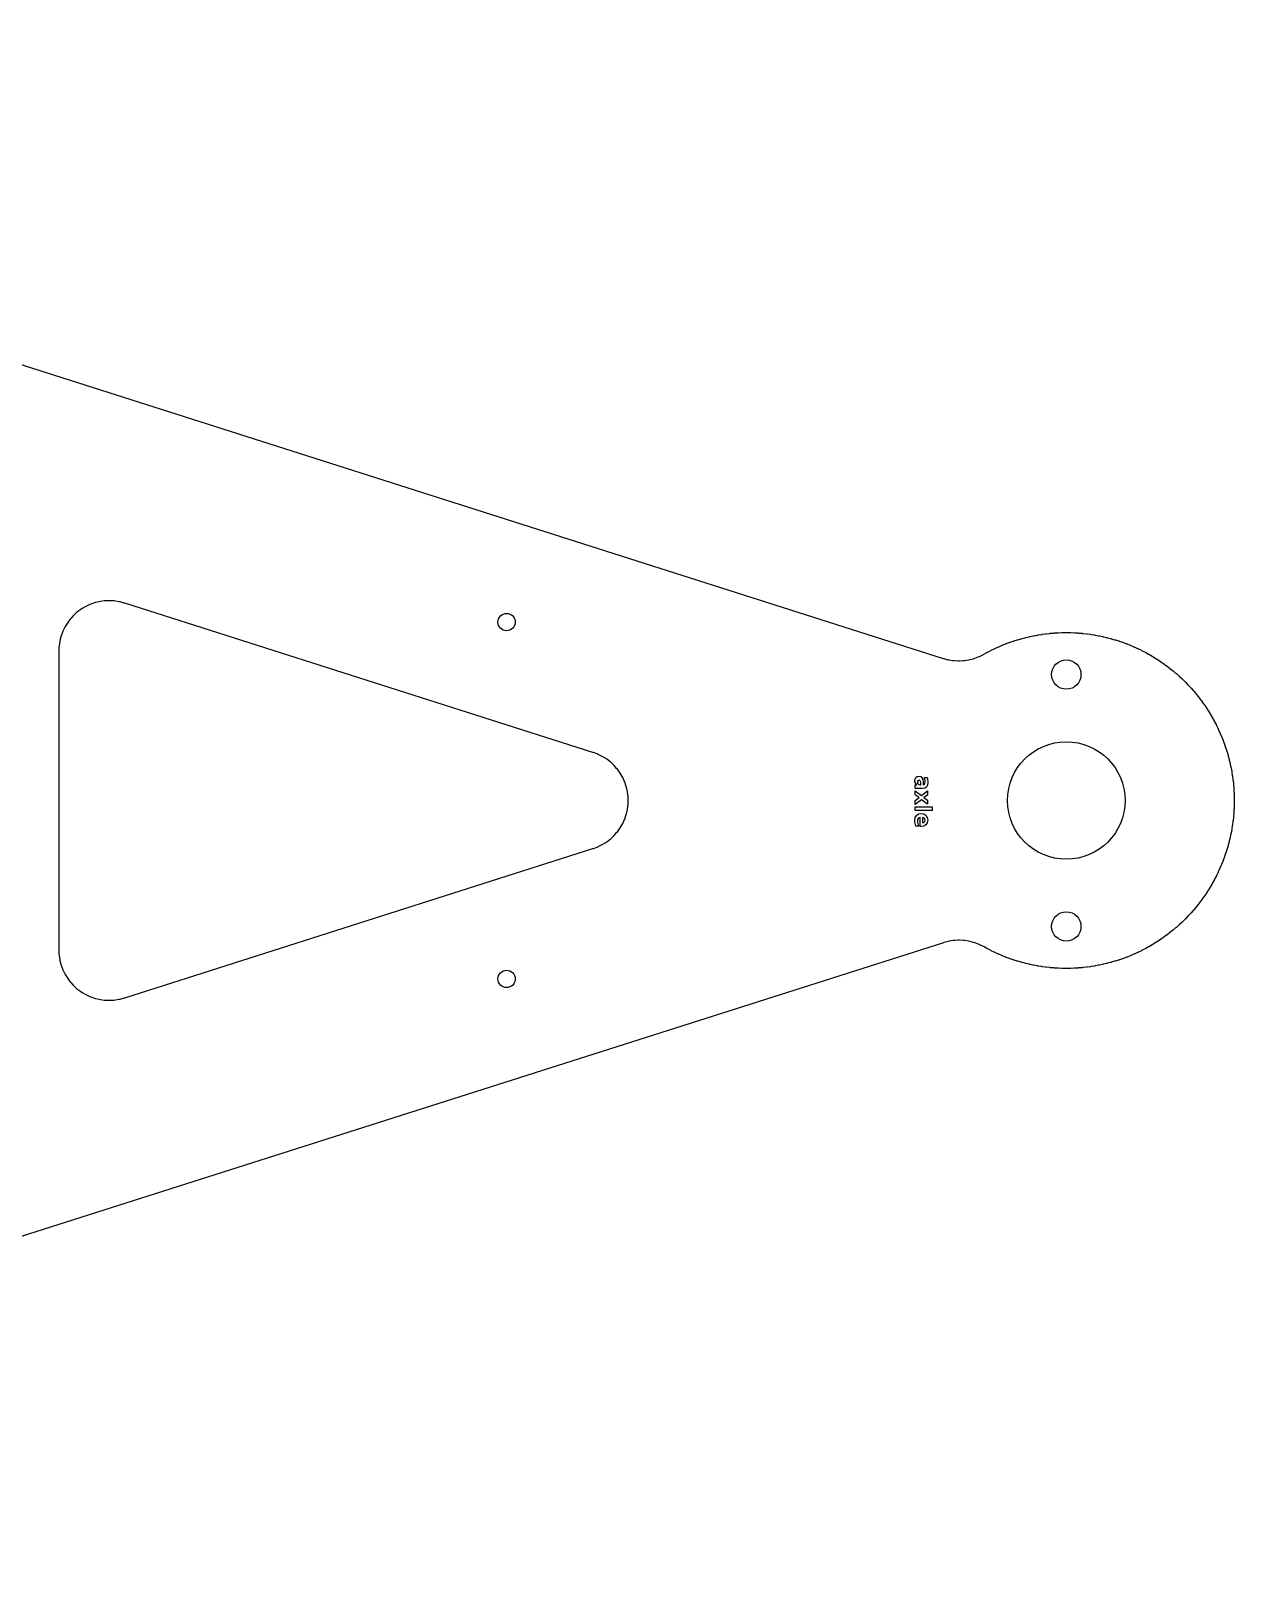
# Model space of a CAD drawing. Header units: millimetres. Extents: x 20 to 880, y 6 to 590.
# Drawn here: x 450 to 880, y 25 to 575 of the extents above; entities that cross this region are included whole.
import ezdxf

# ---------------------------------------------------------------- set-up
doc = ezdxf.new("R2010")
doc.units = ezdxf.units.MM
doc.layers.add('CUT', color=1, linetype='Continuous')
doc.layers.add('ENGRAVE', color=5, linetype='Continuous')

msp = doc.modelspace()

# ---------------------------------------------------------------- linework, layer by layer
at = {"layer": 'CUT'}
msp.add_lwpolyline([(72.49, 575), (776, 350.76), (776.22, 350.7), (777.68, 350.31), (778.13, 350.22), (779.5, 350.01), (779.96, 349.96), (781.35, 349.89), (781.81, 349.89), (783.2, 349.96), (783.66, 350.01), (785.03, 350.22), (785.49, 350.32), (786.83, 350.67), (787.27, 350.81), (788.57, 351.3), (789, 351.49), (790.37, 352.17), (790.52, 352.26), (791.57, 352.83), (791.67, 352.89), (791.77, 352.94), (791.86, 352.99), (792.88, 353.52), (792.98, 353.57), (793.07, 353.62), (793.17, 353.67), (794.2, 354.17), (794.3, 354.21), (794.4, 354.26), (794.5, 354.31), (795.54, 354.78), (795.64, 354.83), (795.74, 354.87), (795.84, 354.92), (796.89, 355.37), (796.99, 355.41), (797.09, 355.45), (797.19, 355.49), (798.25, 355.92), (798.36, 355.96), (798.46, 356), (798.56, 356.04), (799.63, 356.43), (799.74, 356.47), (799.84, 356.51), (799.94, 356.55), (801.02, 356.92), (801.13, 356.95), (801.23, 356.99), (801.34, 357.02), (802.43, 357.37), (802.53, 357.4), (802.64, 357.43), (802.74, 357.46), (803.84, 357.78), (803.95, 357.81), (804.05, 357.84), (804.16, 357.87), (805.26, 358.16), (805.37, 358.19), (805.48, 358.21), (805.58, 358.24), (806.69, 358.5), (806.8, 358.53), (806.91, 358.55), (807.02, 358.58), (808.13, 358.81), (808.24, 358.84), (808.35, 358.86), (808.46, 358.88), (809.58, 359.09), (809.69, 359.11), (809.8, 359.12), (809.91, 359.14), (811.03, 359.32), (811.14, 359.34), (811.25, 359.36), (811.36, 359.37), (812.49, 359.53), (812.6, 359.54), (812.71, 359.55), (812.82, 359.57), (813.95, 359.69), (814.06, 359.7), (814.17, 359.72), (814.28, 359.73), (815.42, 359.82), (815.53, 359.83), (815.64, 359.84), (815.75, 359.85), (816.89, 359.92), (817, 359.92), (817.11, 359.93), (817.22, 359.93), (818.36, 359.98), (818.47, 359.98), (818.58, 359.98), (818.69, 359.98), (819.84, 360), (819.95, 360), (820.06, 360), (820.17, 360), (821.31, 359.98), (821.42, 359.98), (821.53, 359.98), (821.64, 359.98), (822.78, 359.93), (822.89, 359.93), (823, 359.92), (823.11, 359.92), (824.25, 359.85), (824.36, 359.84), (824.47, 359.83), (824.58, 359.82), (825.72, 359.73), (825.83, 359.72), (825.94, 359.7), (826.05, 359.69), (827.18, 359.57), (827.29, 359.55), (827.4, 359.54), (827.51, 359.53), (828.64, 359.37), (828.75, 359.36), (828.86, 359.34), (828.97, 359.32), (830.09, 359.14), (830.2, 359.12), (830.31, 359.11), (830.42, 359.09), (831.54, 358.88), (831.65, 358.86), (831.76, 358.84), (831.87, 358.81), (832.98, 358.58), (833.09, 358.55), (833.2, 358.53), (833.31, 358.5), (834.42, 358.24), (834.53, 358.21), (834.63, 358.19), (834.74, 358.16), (835.84, 357.87), (835.95, 357.84), (836.06, 357.81), (836.16, 357.78), (837.26, 357.46), (837.36, 357.43), (837.47, 357.4), (837.58, 357.37), (838.66, 357.02), (838.77, 356.99), (838.87, 356.95), (838.98, 356.92), (840.06, 356.55), (840.16, 356.51), (840.27, 356.47), (840.37, 356.43), (841.44, 356.04), (841.54, 356), (841.65, 355.96), (841.75, 355.92), (842.81, 355.49), (842.91, 355.45), (843.01, 355.41), (843.11, 355.37), (844.16, 354.92), (844.26, 354.87), (844.37, 354.83), (844.47, 354.78), (845.5, 354.31), (845.6, 354.26), (845.7, 354.21), (845.8, 354.17), (846.83, 353.67), (846.93, 353.62), (847.03, 353.57), (847.12, 353.52), (848.14, 352.99), (848.24, 352.94), (848.33, 352.89), (848.43, 352.84), (849.43, 352.29), (849.53, 352.23), (849.62, 352.18), (849.72, 352.12), (850.7, 351.55), (850.8, 351.49), (850.89, 351.43), (850.99, 351.38), (851.96, 350.78), (852.05, 350.72), (852.15, 350.66), (852.24, 350.6), (853.2, 349.98), (853.29, 349.92), (853.38, 349.86), (853.47, 349.79), (854.41, 349.15), (854.5, 349.09), (854.59, 349.02), (854.68, 348.96), (855.61, 348.29), (855.7, 348.22), (855.79, 348.16), (855.87, 348.09), (856.78, 347.4), (856.87, 347.33), (856.96, 347.27), (857.04, 347.2), (857.93, 346.48), (858.02, 346.41), (858.11, 346.34), (858.19, 346.27), (859.06, 345.54), (859.15, 345.47), (859.23, 345.4), (859.32, 345.32), (860.17, 344.57), (860.25, 344.49), (860.33, 344.42), (860.42, 344.34), (861.25, 343.57), (861.33, 343.49), (861.41, 343.42), (861.49, 343.34), (862.31, 342.54), (862.39, 342.46), (862.47, 342.39), (862.54, 342.31), (863.34, 341.49), (863.42, 341.41), (863.49, 341.33), (863.57, 341.25), (864.34, 340.41), (864.42, 340.33), (864.49, 340.25), (864.57, 340.17), (865.32, 339.31), (865.4, 339.23), (865.47, 339.15), (865.54, 339.06), (866.27, 338.19), (866.35, 338.11), (866.42, 338.02), (866.48, 337.93), (867.2, 337.04), (867.27, 336.96), (867.33, 336.87), (867.4, 336.78), (868.09, 335.87), (868.16, 335.79), (868.22, 335.7), (868.29, 335.61), (868.96, 334.68), (869.02, 334.59), (869.09, 334.5), (869.15, 334.41), (869.8, 333.47), (869.86, 333.38), (869.92, 333.29), (869.98, 333.2), (870.6, 332.24), (870.66, 332.15), (870.72, 332.05), (870.78, 331.96), (871.38, 330.99), (871.43, 330.89), (871.49, 330.8), (871.55, 330.7), (872.12, 329.72), (872.18, 329.62), (872.23, 329.53), (872.29, 329.43), (872.84, 328.43), (872.89, 328.33), (872.94, 328.23), (872.99, 328.14), (873.52, 327.12), (873.57, 327.03), (873.62, 326.93), (873.67, 326.83), (874.17, 325.8), (874.22, 325.7), (874.26, 325.6), (874.31, 325.5), (874.78, 324.47), (874.83, 324.36), (874.87, 324.26), (874.92, 324.16), (875.37, 323.11), (875.41, 323.01), (875.45, 322.91), (875.49, 322.81), (875.92, 321.75), (875.96, 321.64), (876, 321.54), (876.04, 321.44), (876.44, 320.37), (876.47, 320.26), (876.51, 320.16), (876.55, 320.06), (876.92, 318.98), (876.95, 318.87), (876.99, 318.77), (877.02, 318.66), (877.37, 317.58), (877.4, 317.47), (877.43, 317.36), (877.46, 317.26), (877.78, 316.16), (877.81, 316.06), (877.84, 315.95), (877.87, 315.84), (878.16, 314.74), (878.19, 314.63), (878.21, 314.52), (878.24, 314.42), (878.5, 313.31), (878.53, 313.2), (878.55, 313.09), (878.58, 312.98), (878.81, 311.87), (878.84, 311.76), (878.86, 311.65), (878.88, 311.54), (879.09, 310.42), (879.11, 310.31), (879.13, 310.2), (879.14, 310.09), (879.32, 308.97), (879.34, 308.86), (879.36, 308.75), (879.37, 308.64), (879.53, 307.51), (879.54, 307.4), (879.55, 307.29), (879.57, 307.18), (879.69, 306.05), (879.71, 305.94), (879.72, 305.83), (879.73, 305.72), (879.82, 304.58), (879.83, 304.47), (879.84, 304.36), (879.85, 304.25), (879.92, 303.11), (879.92, 303), (879.93, 302.89), (879.93, 302.78), (879.98, 301.64), (879.98, 301.53), (879.98, 301.42), (879.98, 301.31), (880, 300.17), (880, 300.06), (880, 299.94), (880, 299.83), (879.98, 298.69), (879.98, 298.58), (879.98, 298.47), (879.98, 298.36), (879.93, 297.22), (879.93, 297.11), (879.92, 297), (879.92, 296.89), (879.85, 295.75), (879.84, 295.64), (879.83, 295.53), (879.82, 295.42), (879.73, 294.28), (879.72, 294.17), (879.71, 294.06), (879.69, 293.95), (879.57, 292.82), (879.55, 292.71), (879.54, 292.6), (879.53, 292.49), (879.37, 291.36), (879.36, 291.25), (879.34, 291.14), (879.32, 291.03), (879.14, 289.91), (879.13, 289.8), (879.11, 289.69), (879.09, 289.58), (878.88, 288.46), (878.86, 288.35), (878.84, 288.24), (878.81, 288.13), (878.58, 287.02), (878.55, 286.91), (878.53, 286.8), (878.5, 286.69), (878.24, 285.58), (878.21, 285.48), (878.19, 285.37), (878.16, 285.26), (877.87, 284.16), (877.84, 284.05), (877.81, 283.94), (877.78, 283.84), (877.46, 282.74), (877.43, 282.64), (877.4, 282.53), (877.37, 282.42), (877.02, 281.34), (876.99, 281.23), (876.95, 281.13), (876.92, 281.02), (876.55, 279.94), (876.51, 279.84), (876.47, 279.74), (876.44, 279.63), (876.04, 278.56), (876, 278.46), (875.96, 278.36), (875.92, 278.25), (875.49, 277.19), (875.45, 277.09), (875.41, 276.99), (875.37, 276.89), (874.92, 275.84), (874.87, 275.74), (874.83, 275.64), (874.78, 275.53), (874.31, 274.5), (874.26, 274.4), (874.22, 274.3), (874.17, 274.2), (873.67, 273.17), (873.62, 273.07), (873.57, 272.97), (873.52, 272.88), (872.99, 271.86), (872.94, 271.77), (872.89, 271.67), (872.84, 271.57), (872.29, 270.57), (872.23, 270.47), (872.18, 270.38), (872.12, 270.28), (871.55, 269.3), (871.49, 269.2), (871.43, 269.11), (871.38, 269.01), (870.78, 268.04), (870.72, 267.95), (870.66, 267.85), (870.6, 267.76), (869.98, 266.8), (869.92, 266.71), (869.86, 266.62), (869.8, 266.53), (869.15, 265.59), (869.09, 265.5), (869.02, 265.41), (868.96, 265.32), (868.29, 264.39), (868.22, 264.3), (868.16, 264.21), (868.09, 264.13), (867.4, 263.22), (867.33, 263.13), (867.27, 263.04), (867.2, 262.96), (866.48, 262.07), (866.42, 261.98), (866.35, 261.89), (866.27, 261.81), (865.54, 260.94), (865.47, 260.85), (865.4, 260.77), (865.32, 260.69), (864.57, 259.83), (864.49, 259.75), (864.42, 259.67), (864.34, 259.59), (863.57, 258.75), (863.49, 258.67), (863.42, 258.59), (863.34, 258.51), (862.54, 257.69), (862.47, 257.61), (862.39, 257.54), (862.31, 257.46), (861.49, 256.66), (861.41, 256.58), (861.33, 256.51), (861.25, 256.43), (860.42, 255.66), (860.33, 255.58), (860.25, 255.51), (860.17, 255.43), (859.32, 254.68), (859.23, 254.6), (859.15, 254.53), (859.06, 254.46), (858.19, 253.73), (858.11, 253.66), (858.02, 253.59), (857.93, 253.52), (857.04, 252.8), (856.96, 252.73), (856.87, 252.67), (856.78, 252.6), (855.87, 251.91), (855.79, 251.84), (855.7, 251.78), (855.61, 251.71), (854.68, 251.04), (854.59, 250.98), (854.5, 250.91), (854.41, 250.85), (853.47, 250.21), (853.38, 250.14), (853.29, 250.08), (853.2, 250.02), (852.24, 249.4), (852.15, 249.34), (852.05, 249.28), (851.96, 249.22), (850.99, 248.62), (850.89, 248.57), (850.8, 248.51), (850.7, 248.45), (849.72, 247.88), (849.62, 247.82), (849.53, 247.77), (849.43, 247.71), (848.43, 247.16), (848.33, 247.11), (848.24, 247.06), (848.14, 247.01), (847.12, 246.48), (847.03, 246.43), (846.93, 246.38), (846.83, 246.33), (845.8, 245.83), (845.7, 245.79), (845.6, 245.74), (845.5, 245.69), (844.47, 245.22), (844.37, 245.17), (844.26, 245.13), (844.16, 245.08), (843.11, 244.63), (843.01, 244.59), (842.91, 244.55), (842.81, 244.51), (841.75, 244.08), (841.65, 244.04), (841.54, 244), (841.44, 243.96), (840.37, 243.57), (840.27, 243.53), (840.16, 243.49), (840.06, 243.45), (838.98, 243.08), (838.87, 243.05), (838.77, 243.01), (838.66, 242.98), (837.58, 242.63), (837.47, 242.6), (837.36, 242.57), (837.26, 242.54), (836.16, 242.22), (836.06, 242.19), (835.95, 242.16), (835.84, 242.13), (834.74, 241.84), (834.63, 241.81), (834.53, 241.79), (834.42, 241.76), (833.31, 241.5), (833.2, 241.47), (833.09, 241.45), (832.98, 241.42), (831.87, 241.19), (831.76, 241.16), (831.65, 241.14), (831.54, 241.12), (830.42, 240.91), (830.31, 240.89), (830.2, 240.88), (830.09, 240.86), (828.97, 240.68), (828.86, 240.66), (828.75, 240.64), (828.64, 240.63), (827.51, 240.47), (827.4, 240.46), (827.29, 240.45), (827.18, 240.43), (826.05, 240.31), (825.94, 240.3), (825.83, 240.28), (825.72, 240.27), (824.58, 240.18), (824.47, 240.17), (824.36, 240.16), (824.25, 240.15), (823.11, 240.08), (823, 240.08), (822.89, 240.07), (822.78, 240.07), (821.64, 240.02), (821.53, 240.02), (821.42, 240.02), (821.31, 240.02), (820.17, 240), (820.06, 240), (819.95, 240), (819.84, 240), (818.69, 240.02), (818.58, 240.02), (818.47, 240.02), (818.36, 240.02), (817.22, 240.07), (817.11, 240.07), (817, 240.08), (816.89, 240.08), (815.75, 240.15), (815.64, 240.16), (815.53, 240.17), (815.42, 240.18), (814.28, 240.27), (814.17, 240.28), (814.06, 240.3), (813.95, 240.31), (812.82, 240.43), (812.71, 240.45), (812.6, 240.46), (812.49, 240.47), (811.36, 240.63), (811.25, 240.64), (811.14, 240.66), (811.03, 240.68), (809.91, 240.86), (809.8, 240.88), (809.69, 240.89), (809.58, 240.91), (808.46, 241.12), (808.35, 241.14), (808.24, 241.16), (808.13, 241.19), (807.02, 241.42), (806.91, 241.45), (806.8, 241.47), (806.69, 241.5), (805.58, 241.76), (805.48, 241.79), (805.37, 241.81), (805.26, 241.84), (804.16, 242.13), (804.05, 242.16), (803.95, 242.19), (803.84, 242.22), (802.74, 242.54), (802.64, 242.57), (802.53, 242.6), (802.43, 242.63), (801.34, 242.98), (801.23, 243.01), (801.13, 243.05), (801.02, 243.08), (799.94, 243.45), (799.84, 243.49), (799.74, 243.53), (799.63, 243.57), (798.56, 243.96), (798.46, 244), (798.36, 244.04), (798.25, 244.08), (797.19, 244.51), (797.09, 244.55), (796.99, 244.59), (796.89, 244.63), (795.84, 245.08), (795.74, 245.13), (795.64, 245.17), (795.54, 245.22), (794.5, 245.69), (794.4, 245.74), (794.3, 245.79), (794.2, 245.83), (793.17, 246.33), (793.07, 246.38), (792.98, 246.43), (792.88, 246.48), (791.86, 247.01), (791.77, 247.06), (791.67, 247.11), (791.57, 247.16), (790.65, 247.67), (790.63, 247.68), (790.41, 247.8), (789.07, 248.47), (788.64, 248.66), (787.34, 249.15), (786.9, 249.29), (785.56, 249.64), (785.11, 249.74), (783.73, 249.95), (783.27, 250), (781.89, 250.07), (781.42, 250.07), (780.04, 250), (779.58, 249.95), (778.2, 249.74), (777.75, 249.65), (776.29, 249.26), (776.07, 249.2), (460, 148.52), (72.49, 25)], dxfattribs=at)
msp.add_lwpolyline([(650.85, 282.82), (651.05, 282.89), (652.38, 283.38), (652.78, 283.56), (653.96, 284.13), (654.34, 284.34), (655.46, 285.03), (655.82, 285.27), (656.86, 286.07), (657.2, 286.35), (658.16, 287.23), (658.47, 287.55), (659.34, 288.52), (659.61, 288.86), (660.39, 289.92), (660.63, 290.29), (661.29, 291.41), (661.5, 291.8), (662.05, 292.99), (662.22, 293.39), (662.65, 294.62), (662.78, 295.04), (663.09, 296.31), (663.18, 296.74), (663.37, 298.04), (663.41, 298.47), (663.47, 299.78), (663.47, 300.22), (663.41, 301.53), (663.37, 301.96), (663.18, 303.26), (663.09, 303.69), (662.78, 304.96), (662.65, 305.38), (662.22, 306.61), (662.05, 307.01), (661.5, 308.2), (661.29, 308.59), (660.63, 309.71), (660.39, 310.08), (659.61, 311.14), (659.34, 311.48), (658.47, 312.45), (658.16, 312.77), (657.2, 313.65), (656.86, 313.93), (655.82, 314.73), (655.46, 314.97), (654.34, 315.66), (653.96, 315.87), (652.78, 316.44), (652.38, 316.62), (651.05, 317.11), (650.85, 317.18), (483.57, 370.5), (483.36, 370.56), (481.96, 370.93), (481.53, 371.03), (480.21, 371.24), (479.77, 371.29), (478.44, 371.37), (477.99, 371.38), (476.66, 371.33), (476.21, 371.29), (474.89, 371.11), (474.46, 371.02), (473.16, 370.71), (472.73, 370.59), (471.47, 370.15), (471.06, 369.98), (469.85, 369.42), (469.45, 369.22), (468.3, 368.54), (467.93, 368.29), (466.85, 367.51), (466.51, 367.23), (465.51, 366.34), (465.2, 366.02), (464.3, 365.04), (464.01, 364.7), (463.21, 363.63), (462.96, 363.26), (462.27, 362.12), (462.06, 361.73), (461.49, 360.52), (461.32, 360.11), (460.86, 358.86), (460.73, 358.43), (460.41, 357.14), (460.32, 356.7), (460.12, 355.38), (460.08, 354.94), (460.01, 353.5), (460, 353.27), (460, 246.73), (460.01, 246.5), (460.08, 245.06), (460.12, 244.62), (460.32, 243.3), (460.41, 242.86), (460.73, 241.57), (460.86, 241.14), (461.32, 239.89), (461.49, 239.48), (462.06, 238.27), (462.27, 237.88), (462.96, 236.74), (463.21, 236.37), (464.01, 235.3), (464.3, 234.96), (465.2, 233.98), (465.51, 233.66), (466.51, 232.77), (466.85, 232.49), (467.93, 231.71), (468.3, 231.46), (469.45, 230.78), (469.85, 230.58), (471.06, 230.02), (471.47, 229.85), (472.73, 229.41), (473.16, 229.29), (474.46, 228.98), (474.89, 228.89), (476.21, 228.71), (476.66, 228.67), (477.99, 228.62), (478.44, 228.63), (479.77, 228.71), (480.21, 228.76), (481.53, 228.97), (481.96, 229.07), (483.36, 229.44), (483.57, 229.5), (650.85, 282.82)], close=True, dxfattribs=at)
for centre, radius in [((620, 363.75), 3.1), ((820, 345), 5.25), ((820, 300), 21), ((820, 255), 5.25), ((620, 236.25), 3.1)]:
    msp.add_circle(centre, radius, dxfattribs=at)
at = {"layer": 'ENGRAVE'}
for points in [[(768.5, 304.23), (766, 304.23), (766, 305.64), (766.65, 305.64), (766.3, 305.94), (766.07, 306.27), (765.93, 306.66), (765.89, 307.13), (765.99, 307.74), (766.28, 308.23), (766.74, 308.55), (767.31, 308.65), (767.98, 308.52), (768.44, 308.13), (768.71, 307.45), (768.8, 306.46), (768.8, 305.64), (768.91, 305.64), (769.2, 305.7), (769.4, 305.9), (769.51, 306.24), (769.55, 306.72), (769.53, 307.15), (769.46, 307.55), (769.35, 307.93), (769.19, 308.27), (770.26, 308.27), (770.35, 307.82), (770.42, 307.37), (770.47, 306.92), (770.48, 306.46), (770.36, 305.44), (770.01, 304.75), (769.4, 304.36), (768.5, 304.23)], [(768.24, 301.82), (770.38, 303.4), (770.38, 301.92), (769.08, 301.03), (770.38, 300.12), (770.38, 298.64), (768.25, 300.22), (766, 298.56), (766, 300.04), (767.38, 301.03), (766, 302), (766, 303.48), (768.24, 301.82)], [(767.97, 306.37), (767.93, 306.75), (767.82, 307.02), (767.64, 307.19), (767.38, 307.24), (767.15, 307.2), (766.97, 307.07), (766.85, 306.85), (766.82, 306.57), (766.89, 306.21), (767.1, 305.91), (767.42, 305.71), (767.81, 305.64), (767.97, 305.64), (767.97, 306.37)], [(772.08, 297.77), (772.08, 296.37), (766, 296.37), (766, 297.77), (772.08, 297.77)], [(768.2, 290.66), (767.8, 290.66), (767.8, 293.93), (767.37, 293.81), (767.06, 293.57), (766.88, 293.21), (766.82, 292.72), (766.85, 292.27), (766.95, 291.82), (767.11, 291.35), (767.34, 290.86), (766.27, 290.86), (766.1, 291.36), (765.98, 291.86), (765.91, 292.35), (765.89, 292.85), (766.04, 293.9), (766.49, 294.7), (767.22, 295.19), (768.18, 295.35), (769.14, 295.19), (769.87, 294.71), (770.33, 293.94), (770.48, 292.93), (770.33, 292), (769.86, 291.28), (769.13, 290.81), (768.2, 290.66)], [(768.66, 292.1), (769.02, 292.15), (769.31, 292.33), (769.49, 292.6), (769.55, 292.94), (769.49, 293.3), (769.32, 293.6), (769.04, 293.8), (768.66, 293.91), (768.66, 292.1)]]:
    msp.add_lwpolyline(points, close=True, dxfattribs=at)

doc.saveas('drawing.dxf')
